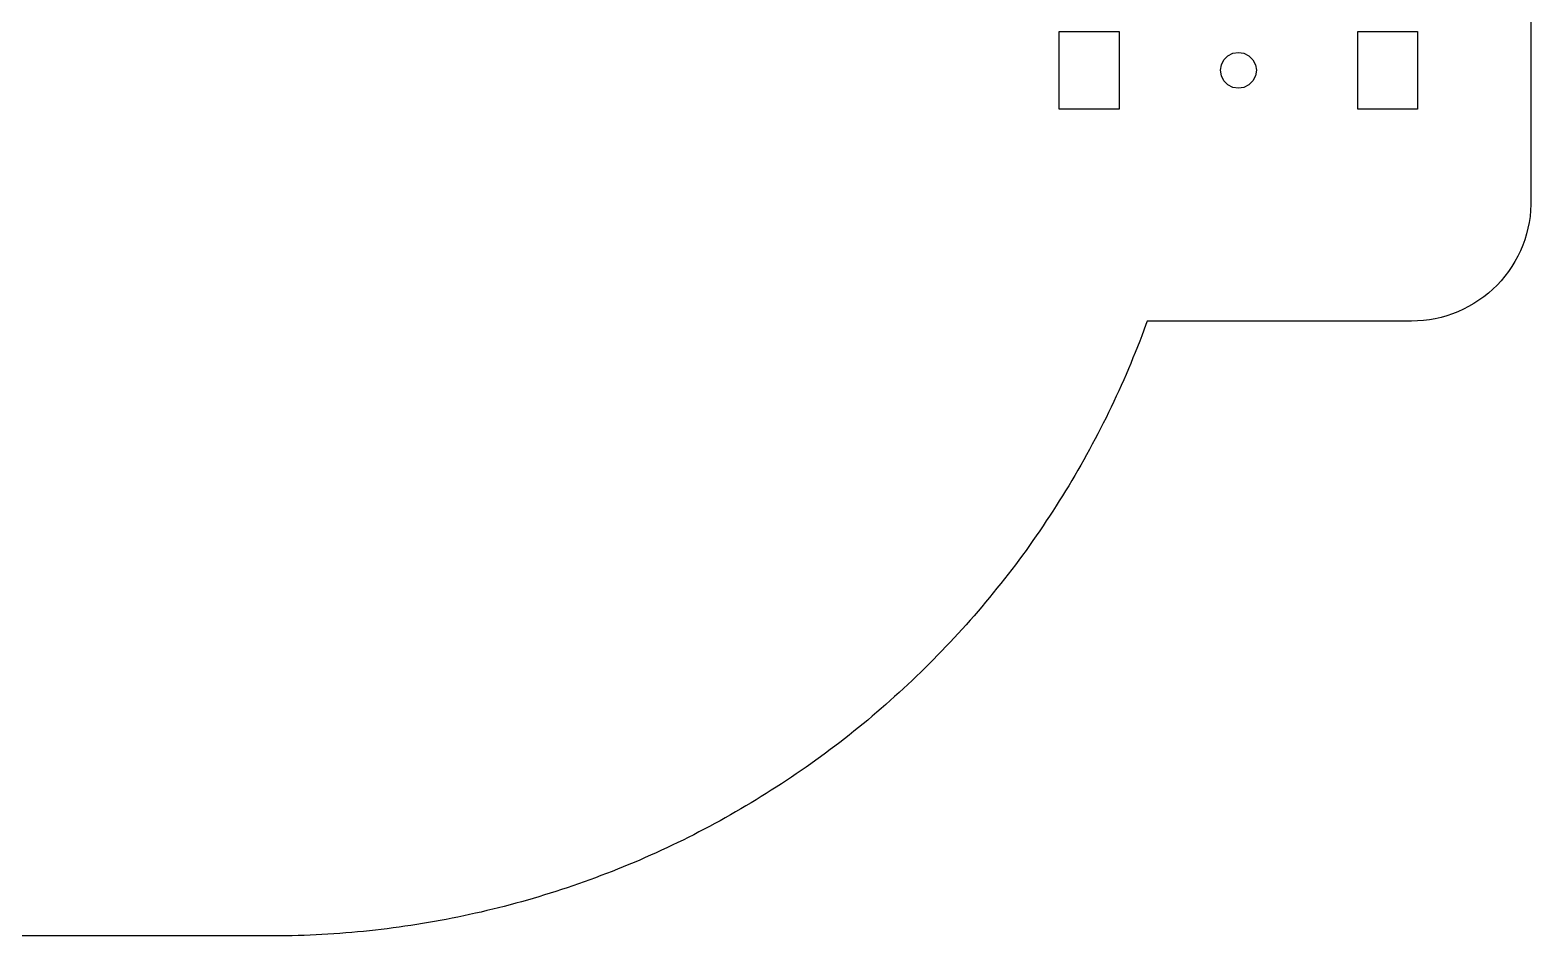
# Model space of a CAD drawing. Extents: x 0 to 1394, y 0 to 480.
# Drawn here: x 1267.9 to 1393.6, y 5.1 to 81 of the extents above; entities that cross this region are included whole.
import ezdxf

# ---------------------------------------------------------------- set-up
doc = ezdxf.new("R2010")
doc.units = 0
doc.layers.add('Layer_1', color=7, linetype='CONTINUOUS')

msp = doc.modelspace()

# ---------------------------------------------------------------- linework, layer by layer
at = {"layer": 'Layer_1', "color": 7}
for points in [[(1393.641104, 377.637252), (1393.641104, 66.637253), (1393.641104, 66.637253), (1393.641104, 66.388248), (1393.611104, 65.890239), (1393.561094, 65.394261), (1393.491103, 64.901247), (1393.391112, 64.412241), (1393.271111, 63.929246), (1393.12111, 63.452262), (1392.951099, 62.984253), (1392.761107, 62.524259), (1392.541115, 62.075243), (1392.301113, 61.637263), (1392.041102, 61.212236), (1391.761109, 60.800248), (1391.461107, 60.402258), (1391.141095, 60.020242), (1390.801102, 59.655244), (1390.441099, 59.306248), (1390.071106, 58.977262), (1389.681103, 58.666253), (1389.27109, 58.375254), (1388.851116, 58.104236), (1388.421094, 57.855259), (1387.981109, 57.627252), (1387.521115, 57.422246), (1387.061093, 57.240241), (1386.591108, 57.081237), (1386.111105, 56.94625), (1385.62111, 56.835252), (1385.131116, 56.749259), (1384.641094, 56.687254), (1384.141109, 56.649239), (1383.641096, 56.637103)], [(1354.141112, 74.387244), (1354.141112, 80.887245), (1359.141102, 80.887245), (1359.141102, 74.387244), (1354.141112, 74.387244)], [(1379.141091, 74.387244), (1379.141091, 80.887245), (1384.141109, 80.887245), (1384.141109, 74.387244), (1379.141091, 74.387244)], [(1367.6411, 77.637259), (1367.711091, 78.101261), (1367.931111, 78.51926), (1368.261114, 78.851238), (1368.681117, 79.064259), (1369.141111, 79.137242), (1369.601105, 79.064259), (1370.021108, 78.851238), (1370.35111, 78.51926), (1370.571102, 78.101261), (1370.641094, 77.637259), (1370.571102, 77.173257), (1370.35111, 76.755258), (1370.021108, 76.423252), (1369.601105, 76.210259), (1369.141111, 76.137248), (1368.681117, 76.210259), (1368.261114, 76.423252), (1367.931111, 76.755258), (1367.711091, 77.173257), (1367.6411, 77.637259)], [(1383.641096, 56.637245), (1361.501101, 56.637245), (1361.391091, 56.342266), (1361.221108, 55.873241), (1361.041107, 55.406248), (1360.871096, 54.940242), (1360.681104, 54.474237), (1360.501103, 54.010264), (1360.311111, 53.548238), (1360.121091, 53.08624), (1359.931099, 52.625258), (1359.731116, 52.166252), (1359.531105, 51.708262), (1359.321104, 51.252247), (1359.121093, 50.797248), (1358.911091, 50.343266), (1358.70109, 49.890243), (1358.491116, 49.439251), (1358.271096, 48.989248), (1358.051104, 48.541249), (1357.821093, 48.093249), (1357.6011, 47.648241), (1357.371089, 47.204249), (1357.141106, 46.761245), (1356.901105, 46.320244), (1356.671094, 45.88026), (1356.431092, 45.442251), (1356.181099, 45.005258), (1355.941098, 44.570241), (1355.691105, 44.137255), (1355.441113, 43.705258), (1355.191092, 43.275236), (1354.931109, 42.846258), (1354.671098, 42.419256), (1354.411114, 41.994257), (1354.141112, 41.571263), (1353.87111, 41.149256), (1353.601108, 40.729253), (1353.331106, 40.310237), (1353.051114, 39.893254), (1352.781112, 39.479262), (1352.501091, 39.065242), (1352.211108, 38.654242), (1351.931115, 38.245246), (1351.641103, 37.837237), (1351.351092, 37.43126), (1351.05109, 37.027259), (1350.761106, 36.625262), (1350.461104, 36.22524), (1350.151111, 35.82725), (1349.851109, 35.431236), (1349.541116, 35.037254), (1349.231095, 34.644259), (1348.921102, 34.254257), (1348.611109, 33.866257), (1348.291097, 33.480262), (1347.971114, 33.095255), (1347.651102, 32.713239), (1347.33109, 32.333255), (1347.001116, 31.955246), (1346.671114, 31.579241), (1346.341111, 31.205241), (1346.011109, 30.834259), (1345.671116, 30.464238), (1345.331094, 30.097236), (1344.991101, 29.73125), (1344.651108, 29.368256), (1344.301096, 29.008253), (1343.951112, 28.649239), (1343.6011, 28.293243), (1343.251116, 27.939252), (1342.901104, 27.587236), (1342.541102, 27.237253), (1342.181099, 26.89026), (1341.821096, 26.545244), (1341.461094, 26.202259), (1341.0911, 25.862266), (1340.721107, 25.524248), (1340.351114, 25.188263), (1339.981092, 24.855241), (1339.601108, 24.52425), (1339.231115, 24.196252), (1338.851103, 23.870257), (1338.47109, 23.546237), (1338.091106, 23.225238), (1337.701104, 22.907258), (1337.311101, 22.590238), (1336.931117, 22.277253), (1336.531095, 21.965257), (1336.141092, 21.657239), (1335.751089, 21.351254), (1335.351096, 21.047244), (1334.951102, 20.746254), (1334.551108, 20.44724), (1334.151115, 20.151245), (1333.741102, 19.858242), (1333.341109, 19.567243), (1332.931096, 19.279263), (1332.521112, 18.993259), (1332.1111, 18.710247), (1331.701116, 18.430254), (1331.281112, 18.153253), (1330.861109, 17.878256), (1330.441106, 17.605262), (1330.021103, 17.336248), (1329.6011, 17.069237), (1329.181097, 16.805247), (1328.751103, 16.54326), (1328.321109, 16.284236), (1327.901106, 16.028261), (1327.461094, 15.775249), (1327.0311, 15.525256), (1326.601106, 15.277239), (1326.161093, 15.032242), (1325.7311, 14.790237), (1325.291115, 14.551251), (1324.851102, 14.314241), (1324.41109, 14.08025), (1323.961115, 13.850239), (1323.521102, 13.621244), (1323.071099, 13.396256), (1322.631114, 13.17426), (1322.181111, 12.955256), (1321.731108, 12.738255), (1321.271114, 12.524246), (1320.82111, 12.314245), (1320.371107, 12.106247), (1319.911113, 11.901241), (1319.451091, 11.699254), (1319.001116, 11.500259), (1318.541093, 11.304256), (1318.081099, 11.110256), (1317.611115, 10.920236), (1317.151092, 10.733236), (1316.691098, 10.548239), (1316.221114, 10.36725), (1315.751101, 10.189252), (1315.291107, 10.013259), (1314.821094, 9.841244), (1314.351109, 9.672249), (1313.881096, 9.505259), (1313.401093, 9.342247), (1312.931108, 9.182255), (1312.461095, 9.024239), (1311.981092, 8.870259), (1311.511107, 8.719241), (1311.031104, 8.571244), (1310.5511, 8.426238), (1310.071096, 8.284252), (1309.591093, 8.145258), (1309.111089, 8.009255), (1308.631114, 7.876244), (1308.15111, 7.74724), (1307.661116, 7.62024), (1307.181113, 7.49626), (1306.701109, 7.376259), (1306.211115, 7.259249), (1305.721092, 7.14526), (1305.241089, 7.034262), (1304.751095, 6.926255), (1304.2611, 6.821241), (1303.771106, 6.719245), (1303.281112, 6.621258), (1302.79109, 6.525246), (1302.301095, 6.433241), (1301.811101, 6.344257), (1301.311116, 6.258235), (1300.821094, 6.175234), (1300.3311, 6.095252), (1299.841105, 6.01925), (1299.341092, 5.946239), (1298.851098, 5.875232), (1298.351113, 5.808232), (1297.861091, 5.74524), (1297.361106, 5.684252), (1296.861093, 5.626255), (1296.371098, 5.572238), (1295.871114, 5.52124), (1295.3711, 5.473234), (1294.881106, 5.428248), (1294.381093, 5.387241), (1293.881108, 5.348238), (1293.381095, 5.313243), (1292.88111, 5.281239), (1292.381097, 5.253299), (1291.891103, 5.227278), (1291.39109, 5.205236), (1290.891105, 5.185198), (1290.391092, 5.169168), (1289.891107, 5.157117)], [(1289.391094, 5.147239), (1288.891109, 5.141313), (1288.391096, 5.137305), (1236.141094, 5.137249), (1235.891102, 5.137249)], [(1289.891107, 5.157258), (1289.391094, 5.147381)]]:
    msp.add_lwpolyline(points, dxfattribs=at)

doc.saveas('drawing.dxf')
